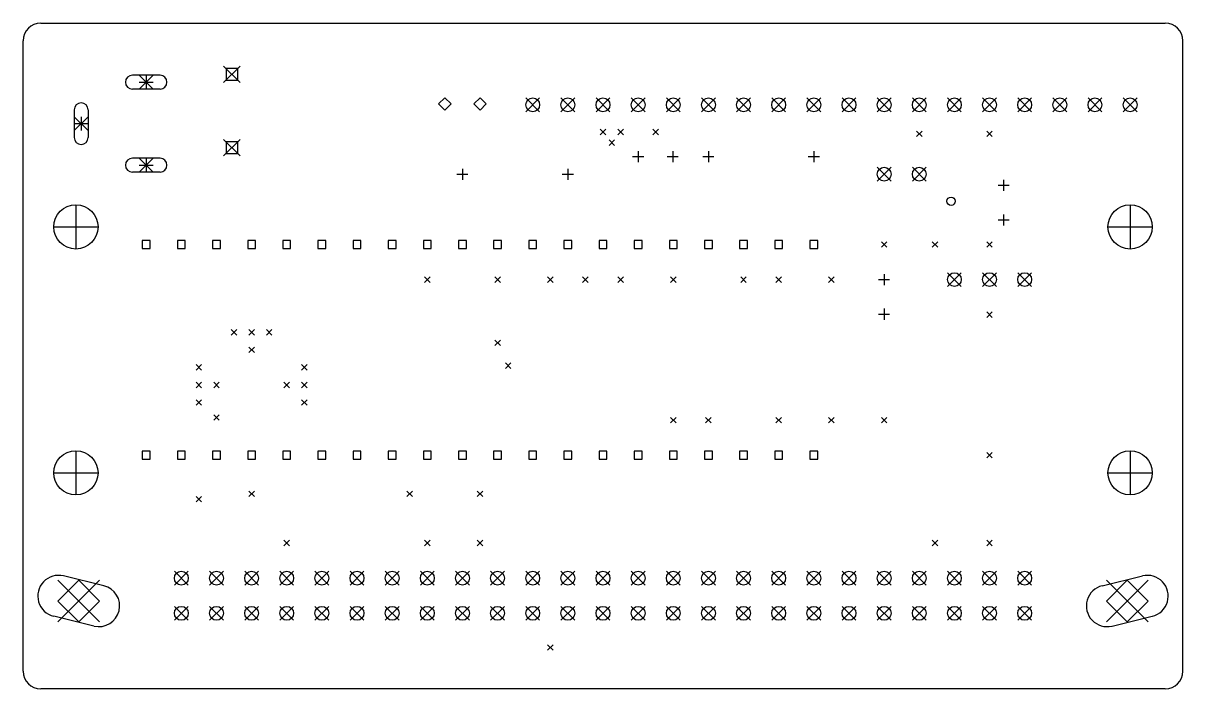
# Model space of a CAD drawing. Extents: x 102.2 to 195.4, y -184.4 to -88.1.
# Drawn here: x 105.4 to 189.2, y -136.3 to -88.1 of the extents above; entities that cross this region are included whole.
import ezdxf

# ---------------------------------------------------------------- set-up
doc = ezdxf.new("R2010")
doc.units = 0
doc.header["$MEASUREMENT"] = 0
doc.layers.add('BLACK', color=7, linetype='CONTINUOUS')

msp = doc.modelspace()

# ---------------------------------------------------------------- linework, layer by layer
at = {"layer": 'BLACK', "linetype": 'CONTINUOUS'}
for p, q in [((106.68, -88.138), (187.96, -88.138)), ((105.41, -135.001), (105.41, -89.408)), ((189.23, -135.001), (189.23, -89.408)), ((119.9, -91.238), (121.1, -92.438)), ((121.1, -91.238), (119.9, -92.438)), ((115.299, -91.902), (113.301, -91.902)), ((113.8, -91.902), (114.8, -92.903)), ((114.8, -91.902), (113.8, -92.903)), ((114.3, -91.902), (114.3, -92.903)), ((120.924, -91.414), (120.076, -91.414)), ((120.076, -91.414), (120.076, -92.262)), ((120.924, -92.262), (120.924, -91.414)), ((115.299, -92.903), (113.301, -92.903)), ((113.8, -92.403), (114.8, -92.403)), ((120.076, -92.262), (120.924, -92.262)), ((135.89, -93.53), (135.44, -93.98)), ((136.34, -93.98), (135.89, -93.53)), ((138.43, -93.53), (137.98, -93.98)), ((138.88, -93.98), (138.43, -93.53)), ((141.74, -93.543), (142.74, -94.543)), ((142.74, -93.543), (141.74, -94.543)), ((144.28, -93.543), (145.28, -94.543)), ((145.28, -93.543), (144.28, -94.543)), ((146.82, -93.543), (147.82, -94.543)), ((147.82, -93.543), (146.82, -94.543)), ((149.36, -93.543), (150.36, -94.543)), ((150.36, -93.543), (149.36, -94.543)), ((151.9, -93.543), (152.9, -94.543)), ((152.9, -93.543), (151.9, -94.543)), ((154.44, -93.543), (155.44, -94.543)), ((155.44, -93.543), (154.44, -94.543)), ((156.98, -93.543), (157.98, -94.543)), ((157.98, -93.543), (156.98, -94.543)), ((159.52, -93.543), (160.52, -94.543)), ((160.52, -93.543), (159.52, -94.543)), ((162.06, -93.543), (163.06, -94.543)), ((163.06, -93.543), (162.06, -94.543)), ((164.6, -93.543), (165.6, -94.543)), ((165.6, -93.543), (164.6, -94.543)), ((167.14, -93.543), (168.14, -94.543)), ((168.14, -93.543), (167.14, -94.543)), ((169.68, -93.543), (170.68, -94.543)), ((170.68, -93.543), (169.68, -94.543)), ((172.22, -93.543), (173.22, -94.543)), ((173.22, -93.543), (172.22, -94.543)), ((174.76, -93.543), (175.76, -94.543)), ((175.76, -93.543), (174.76, -94.543)), ((177.3, -93.543), (178.3, -94.543)), ((178.3, -93.543), (177.3, -94.543)), ((179.84, -93.543), (180.84, -94.543)), ((180.84, -93.543), (179.84, -94.543)), ((182.38, -93.543), (183.38, -94.543)), ((183.38, -93.543), (182.38, -94.543)), ((184.92, -93.543), (185.92, -94.543)), ((185.92, -93.543), (184.92, -94.543)), ((109.101, -94.403), (109.101, -96.402)), ((110.101, -94.403), (110.101, -96.402)), ((135.44, -93.98), (135.89, -94.43)), ((135.89, -94.43), (136.34, -93.98)), ((137.98, -93.98), (138.43, -94.43)), ((138.43, -94.43), (138.88, -93.98)), ((109.101, -94.902), (110.101, -95.903)), ((110.101, -94.902), (109.101, -95.903)), ((109.101, -95.402), (110.101, -95.402)), ((109.601, -94.902), (109.601, -95.903)), ((147.12, -95.812), (147.52, -96.212)), ((147.52, -95.812), (147.12, -96.212)), ((148.39, -95.812), (148.79, -96.212)), ((148.79, -95.812), (148.39, -96.212)), ((150.93, -95.812), (151.33, -96.212)), ((151.33, -95.812), (150.93, -96.212)), ((169.98, -95.939), (170.38, -96.339)), ((170.38, -95.939), (169.98, -96.339)), ((175.06, -95.939), (175.46, -96.339)), ((175.46, -95.939), (175.06, -96.339)), ((119.9, -96.538), (121.1, -97.738)), ((121.1, -96.538), (119.9, -97.738)), ((120.924, -96.714), (120.076, -96.714)), ((120.076, -96.714), (120.076, -97.562)), ((120.924, -97.562), (120.924, -96.714)), ((147.755, -96.574), (148.155, -96.974)), ((148.155, -96.574), (147.755, -96.974)), ((115.299, -97.902), (113.301, -97.902)), ((113.8, -97.902), (114.8, -98.903)), ((114.8, -97.902), (113.8, -98.903)), ((114.3, -97.902), (114.3, -98.903)), ((120.076, -97.562), (120.924, -97.562)), ((149.46, -97.79), (150.26, -97.79)), ((149.86, -97.39), (149.86, -98.19)), ((151.96, -97.79), (152.76, -97.79)), ((152.36, -97.39), (152.36, -98.19)), ((154.54, -97.79), (155.34, -97.79)), ((154.94, -97.39), (154.94, -98.19)), ((162.16, -97.79), (162.96, -97.79)), ((162.56, -97.39), (162.56, -98.19)), ((115.299, -98.903), (113.301, -98.903)), ((113.8, -98.402), (114.8, -98.402)), ((137.16, -98.66), (137.16, -99.46)), ((144.78, -98.66), (144.78, -99.46)), ((167.14, -98.56), (168.14, -99.56)), ((168.14, -98.56), (167.14, -99.56)), ((169.68, -98.56), (170.68, -99.56)), ((170.68, -98.56), (169.68, -99.56)), ((136.76, -99.06), (137.56, -99.06)), ((144.38, -99.06), (145.18, -99.06)), ((176.276, -99.462), (176.276, -100.262)), ((175.876, -99.862), (176.676, -99.862)), ((109.22, -101.27), (109.22, -104.47)), ((185.42, -101.27), (185.42, -104.47)), ((176.276, -101.962), (176.276, -102.762)), ((107.62, -102.87), (110.82, -102.87)), ((175.876, -102.362), (176.676, -102.362)), ((183.82, -102.87), (187.02, -102.87)), ((114.583, -103.857), (114.017, -103.857)), ((114.017, -103.857), (114.017, -104.423)), ((114.583, -104.423), (114.583, -103.857)), ((117.123, -103.857), (116.557, -103.857)), ((116.557, -103.857), (116.557, -104.423)), ((117.123, -104.423), (117.123, -103.857)), ((119.663, -103.857), (119.097, -103.857)), ((119.097, -103.857), (119.097, -104.423)), ((119.663, -104.423), (119.663, -103.857)), ((122.203, -103.857), (121.637, -103.857)), ((121.637, -103.857), (121.637, -104.423)), ((122.203, -104.423), (122.203, -103.857)), ((124.743, -103.857), (124.177, -103.857)), ((124.177, -103.857), (124.177, -104.423)), ((124.743, -104.423), (124.743, -103.857)), ((127.283, -103.857), (126.717, -103.857)), ((126.717, -103.857), (126.717, -104.423)), ((127.283, -104.423), (127.283, -103.857)), ((129.823, -103.857), (129.257, -103.857)), ((129.257, -103.857), (129.257, -104.423)), ((129.823, -104.423), (129.823, -103.857)), ((132.363, -103.857), (131.797, -103.857)), ((131.797, -103.857), (131.797, -104.423)), ((132.363, -104.423), (132.363, -103.857)), ((134.903, -103.857), (134.337, -103.857)), ((134.337, -103.857), (134.337, -104.423)), ((134.903, -104.423), (134.903, -103.857)), ((137.443, -103.857), (136.877, -103.857)), ((136.877, -103.857), (136.877, -104.423)), ((137.443, -104.423), (137.443, -103.857)), ((139.983, -103.857), (139.417, -103.857)), ((139.417, -103.857), (139.417, -104.423)), ((139.983, -104.423), (139.983, -103.857)), ((142.523, -103.857), (141.957, -103.857)), ((141.957, -103.857), (141.957, -104.423)), ((142.523, -104.423), (142.523, -103.857)), ((145.063, -103.857), (144.497, -103.857)), ((144.497, -103.857), (144.497, -104.423)), ((145.063, -104.423), (145.063, -103.857)), ((147.603, -103.857), (147.037, -103.857)), ((147.037, -103.857), (147.037, -104.423)), ((147.603, -104.423), (147.603, -103.857)), ((150.143, -103.857), (149.577, -103.857)), ((149.577, -103.857), (149.577, -104.423)), ((150.143, -104.423), (150.143, -103.857)), ((152.683, -103.857), (152.117, -103.857)), ((152.117, -103.857), (152.117, -104.423)), ((152.683, -104.423), (152.683, -103.857)), ((155.223, -103.857), (154.657, -103.857)), ((154.657, -103.857), (154.657, -104.423)), ((155.223, -104.423), (155.223, -103.857)), ((157.763, -103.857), (157.197, -103.857)), ((157.197, -103.857), (157.197, -104.423)), ((157.763, -104.423), (157.763, -103.857)), ((160.303, -103.857), (159.737, -103.857)), ((159.737, -103.857), (159.737, -104.423)), ((160.303, -104.423), (160.303, -103.857)), ((162.843, -103.857), (162.277, -103.857)), ((162.277, -103.857), (162.277, -104.423)), ((162.843, -104.423), (162.843, -103.857)), ((114.017, -104.423), (114.583, -104.423)), ((116.557, -104.423), (117.123, -104.423)), ((119.097, -104.423), (119.663, -104.423)), ((121.637, -104.423), (122.203, -104.423)), ((124.177, -104.423), (124.743, -104.423)), ((126.717, -104.423), (127.283, -104.423)), ((129.257, -104.423), (129.823, -104.423)), ((131.797, -104.423), (132.363, -104.423)), ((134.337, -104.423), (134.903, -104.423)), ((136.877, -104.423), (137.443, -104.423)), ((139.417, -104.423), (139.983, -104.423)), ((141.957, -104.423), (142.523, -104.423)), ((144.497, -104.423), (145.063, -104.423)), ((147.037, -104.423), (147.603, -104.423)), ((149.577, -104.423), (150.143, -104.423)), ((152.117, -104.423), (152.683, -104.423)), ((154.657, -104.423), (155.223, -104.423)), ((157.197, -104.423), (157.763, -104.423)), ((159.737, -104.423), (160.303, -104.423)), ((162.277, -104.423), (162.843, -104.423)), ((167.44, -103.94), (167.84, -104.34)), ((167.84, -103.94), (167.44, -104.34)), ((171.123, -103.94), (171.523, -104.34)), ((171.523, -103.94), (171.123, -104.34)), ((175.06, -103.94), (175.46, -104.34)), ((175.46, -103.94), (175.06, -104.34)), ((167.64, -106.28), (167.64, -107.08)), ((172.22, -106.18), (173.22, -107.18)), ((173.22, -106.18), (172.22, -107.18)), ((174.76, -106.18), (175.76, -107.18)), ((175.76, -106.18), (174.76, -107.18)), ((177.3, -106.18), (178.3, -107.18)), ((178.3, -106.18), (177.3, -107.18)), ((134.42, -106.48), (134.82, -106.88)), ((134.82, -106.48), (134.42, -106.88)), ((139.5, -106.48), (139.9, -106.88)), ((139.9, -106.48), (139.5, -106.88)), ((143.31, -106.48), (143.71, -106.88)), ((143.71, -106.48), (143.31, -106.88)), ((145.85, -106.48), (146.25, -106.88)), ((146.25, -106.48), (145.85, -106.88)), ((148.39, -106.48), (148.79, -106.88)), ((148.79, -106.48), (148.39, -106.88)), ((152.2, -106.48), (152.6, -106.88)), ((152.6, -106.48), (152.2, -106.88)), ((157.28, -106.48), (157.68, -106.88)), ((157.68, -106.48), (157.28, -106.88)), ((159.82, -106.48), (160.22, -106.88)), ((160.22, -106.48), (159.82, -106.88)), ((163.63, -106.48), (164.03, -106.88)), ((164.03, -106.48), (163.63, -106.88)), ((167.24, -106.68), (168.04, -106.68)), ((167.64, -108.78), (167.64, -109.58)), ((167.24, -109.18), (168.04, -109.18)), ((175.06, -109.02), (175.46, -109.42)), ((175.46, -109.02), (175.06, -109.42)), ((120.45, -110.29), (120.85, -110.69)), ((120.85, -110.29), (120.45, -110.69)), ((121.72, -110.29), (122.12, -110.69)), ((122.12, -110.29), (121.72, -110.69)), ((122.99, -110.29), (123.39, -110.69)), ((123.39, -110.29), (122.99, -110.69)), ((139.5, -111.052), (139.9, -111.452)), ((139.9, -111.052), (139.5, -111.452)), ((121.72, -111.56), (122.12, -111.96)), ((122.12, -111.56), (121.72, -111.96)), ((117.91, -112.83), (118.31, -113.23)), ((118.31, -112.83), (117.91, -113.23)), ((125.53, -112.83), (125.93, -113.23)), ((125.93, -112.83), (125.53, -113.23)), ((140.262, -112.703), (140.662, -113.103)), ((140.662, -112.703), (140.262, -113.103)), ((117.91, -114.1), (118.31, -114.5)), ((118.31, -114.1), (117.91, -114.5)), ((119.18, -114.1), (119.58, -114.5)), ((119.58, -114.1), (119.18, -114.5)), ((124.26, -114.1), (124.66, -114.5)), ((124.66, -114.1), (124.26, -114.5)), ((125.53, -114.1), (125.93, -114.5)), ((125.93, -114.1), (125.53, -114.5)), ((117.91, -115.37), (118.31, -115.77)), ((118.31, -115.37), (117.91, -115.77)), ((125.53, -115.37), (125.93, -115.77)), ((125.93, -115.37), (125.53, -115.77)), ((119.18, -116.45), (119.58, -116.849)), ((119.58, -116.45), (119.18, -116.849)), ((152.2, -116.64), (152.6, -117.04)), ((152.6, -116.64), (152.2, -117.04)), ((154.74, -116.64), (155.14, -117.04)), ((155.14, -116.64), (154.74, -117.04)), ((159.82, -116.64), (160.22, -117.04)), ((160.22, -116.64), (159.82, -117.04)), ((163.63, -116.64), (164.03, -117.04)), ((164.03, -116.64), (163.63, -117.04)), ((167.44, -116.64), (167.84, -117.04)), ((167.84, -116.64), (167.44, -117.04)), ((109.22, -119.05), (109.22, -122.25)), ((114.583, -119.097), (114.017, -119.097)), ((114.017, -119.097), (114.017, -119.663)), ((114.017, -119.663), (114.583, -119.663)), ((114.583, -119.663), (114.583, -119.097)), ((117.123, -119.097), (116.557, -119.097)), ((116.557, -119.097), (116.557, -119.663)), ((116.557, -119.663), (117.123, -119.663)), ((117.123, -119.663), (117.123, -119.097)), ((119.663, -119.097), (119.097, -119.097)), ((119.097, -119.097), (119.097, -119.663)), ((119.097, -119.663), (119.663, -119.663)), ((119.663, -119.663), (119.663, -119.097)), ((122.203, -119.097), (121.637, -119.097)), ((121.637, -119.097), (121.637, -119.663)), ((121.637, -119.663), (122.203, -119.663)), ((122.203, -119.663), (122.203, -119.097)), ((124.743, -119.097), (124.177, -119.097)), ((124.177, -119.097), (124.177, -119.663)), ((124.177, -119.663), (124.743, -119.663)), ((124.743, -119.663), (124.743, -119.097)), ((127.283, -119.097), (126.717, -119.097)), ((126.717, -119.097), (126.717, -119.663)), ((126.717, -119.663), (127.283, -119.663)), ((127.283, -119.663), (127.283, -119.097)), ((129.823, -119.097), (129.257, -119.097)), ((129.257, -119.097), (129.257, -119.663)), ((129.257, -119.663), (129.823, -119.663)), ((129.823, -119.663), (129.823, -119.097)), ((132.363, -119.097), (131.797, -119.097)), ((131.797, -119.097), (131.797, -119.663)), ((131.797, -119.663), (132.363, -119.663)), ((132.363, -119.663), (132.363, -119.097)), ((134.903, -119.097), (134.337, -119.097)), ((134.337, -119.097), (134.337, -119.663)), ((134.337, -119.663), (134.903, -119.663)), ((134.903, -119.663), (134.903, -119.097)), ((137.443, -119.097), (136.877, -119.097)), ((136.877, -119.097), (136.877, -119.663)), ((136.877, -119.663), (137.443, -119.663)), ((137.443, -119.663), (137.443, -119.097)), ((139.983, -119.097), (139.417, -119.097)), ((139.417, -119.097), (139.417, -119.663)), ((139.417, -119.663), (139.983, -119.663)), ((139.983, -119.663), (139.983, -119.097)), ((142.523, -119.097), (141.957, -119.097)), ((141.957, -119.097), (141.957, -119.663)), ((141.957, -119.663), (142.523, -119.663)), ((142.523, -119.663), (142.523, -119.097)), ((145.063, -119.097), (144.497, -119.097)), ((144.497, -119.097), (144.497, -119.663)), ((144.497, -119.663), (145.063, -119.663)), ((145.063, -119.663), (145.063, -119.097)), ((147.603, -119.097), (147.037, -119.097)), ((147.037, -119.097), (147.037, -119.663)), ((147.037, -119.663), (147.603, -119.663)), ((147.603, -119.663), (147.603, -119.097)), ((150.143, -119.097), (149.577, -119.097)), ((149.577, -119.097), (149.577, -119.663)), ((149.577, -119.663), (150.143, -119.663)), ((150.143, -119.663), (150.143, -119.097)), ((152.683, -119.097), (152.117, -119.097)), ((152.117, -119.097), (152.117, -119.663)), ((152.117, -119.663), (152.683, -119.663)), ((152.683, -119.663), (152.683, -119.097)), ((155.223, -119.097), (154.657, -119.097)), ((154.657, -119.097), (154.657, -119.663)), ((154.657, -119.663), (155.223, -119.663)), ((155.223, -119.663), (155.223, -119.097)), ((157.763, -119.097), (157.197, -119.097)), ((157.197, -119.097), (157.197, -119.663)), ((157.197, -119.663), (157.763, -119.663)), ((157.763, -119.663), (157.763, -119.097)), ((160.303, -119.097), (159.737, -119.097)), ((159.737, -119.097), (159.737, -119.663)), ((159.737, -119.663), (160.303, -119.663)), ((160.303, -119.663), (160.303, -119.097)), ((162.843, -119.097), (162.277, -119.097)), ((162.277, -119.097), (162.277, -119.663)), ((162.277, -119.663), (162.843, -119.663)), ((162.843, -119.663), (162.843, -119.097)), ((175.06, -119.18), (175.46, -119.58)), ((175.46, -119.18), (175.06, -119.58)), ((185.42, -119.05), (185.42, -122.25)), ((107.62, -120.65), (110.82, -120.65)), ((183.82, -120.65), (187.02, -120.65)), ((117.91, -122.355), (118.31, -122.755)), ((118.31, -122.355), (117.91, -122.755)), ((121.72, -121.974), (122.12, -122.374)), ((122.12, -121.974), (121.72, -122.374)), ((133.15, -121.974), (133.55, -122.374)), ((133.55, -121.974), (133.15, -122.374)), ((138.23, -121.974), (138.63, -122.374)), ((138.63, -121.974), (138.23, -122.374)), ((124.26, -125.53), (124.66, -125.93)), ((124.66, -125.53), (124.26, -125.93)), ((134.42, -125.53), (134.82, -125.93)), ((134.82, -125.53), (134.42, -125.93)), ((138.23, -125.53), (138.63, -125.93)), ((138.63, -125.53), (138.23, -125.93)), ((171.123, -125.53), (171.523, -125.93)), ((171.523, -125.53), (171.123, -125.93)), ((175.06, -125.53), (175.46, -125.93)), ((175.46, -125.53), (175.06, -125.93)), ((111.234, -128.816), (108.318, -128.11)), ((116.34, -127.77), (117.34, -128.77)), ((117.34, -127.77), (116.34, -128.77)), ((118.88, -127.77), (119.88, -128.77)), ((119.88, -127.77), (118.88, -128.77)), ((121.42, -127.77), (122.42, -128.77)), ((122.42, -127.77), (121.42, -128.77)), ((123.96, -127.77), (124.96, -128.77)), ((124.96, -127.77), (123.96, -128.77)), ((126.5, -127.77), (127.5, -128.77)), ((127.5, -127.77), (126.5, -128.77)), ((129.04, -127.77), (130.04, -128.77)), ((130.04, -127.77), (129.04, -128.77)), ((131.58, -127.77), (132.58, -128.77)), ((132.58, -127.77), (131.58, -128.77)), ((134.12, -127.77), (135.12, -128.77)), ((135.12, -127.77), (134.12, -128.77)), ((136.66, -127.77), (137.66, -128.77)), ((137.66, -127.77), (136.66, -128.77)), ((139.2, -127.77), (140.2, -128.77)), ((140.2, -127.77), (139.2, -128.77)), ((141.74, -127.77), (142.74, -128.77)), ((142.74, -127.77), (141.74, -128.77)), ((144.28, -127.77), (145.28, -128.77)), ((145.28, -127.77), (144.28, -128.77)), ((146.82, -127.77), (147.82, -128.77)), ((147.82, -127.77), (146.82, -128.77)), ((149.36, -127.77), (150.36, -128.77)), ((150.36, -127.77), (149.36, -128.77)), ((151.9, -127.77), (152.9, -128.77)), ((152.9, -127.77), (151.9, -128.77)), ((154.44, -127.77), (155.44, -128.77)), ((155.44, -127.77), (154.44, -128.77)), ((156.98, -127.77), (157.98, -128.77)), ((157.98, -127.77), (156.98, -128.77)), ((159.52, -127.77), (160.52, -128.77)), ((160.52, -127.77), (159.52, -128.77)), ((162.06, -127.77), (163.06, -128.77)), ((163.06, -127.77), (162.06, -128.77)), ((164.6, -127.77), (165.6, -128.77)), ((165.6, -127.77), (164.6, -128.77)), ((167.14, -127.77), (168.14, -128.77)), ((168.14, -127.77), (167.14, -128.77)), ((169.68, -127.77), (170.68, -128.77)), ((170.68, -127.77), (169.68, -128.77)), ((172.22, -127.77), (173.22, -128.77)), ((173.22, -127.77), (172.22, -128.77)), ((174.76, -127.77), (175.76, -128.77)), ((175.76, -127.77), (174.76, -128.77)), ((177.3, -127.77), (178.3, -128.77)), ((178.3, -127.77), (177.3, -128.77)), ((183.406, -128.816), (186.322, -128.11)), ((107.923, -128.421), (110.923, -131.421)), ((110.923, -128.421), (107.923, -131.421)), ((109.423, -128.421), (107.923, -129.921)), ((110.923, -129.921), (109.423, -128.421)), ((183.717, -128.421), (186.717, -131.421)), ((186.717, -128.421), (183.717, -131.421)), ((185.217, -128.421), (183.717, -129.921)), ((186.717, -129.921), (185.217, -128.421)), ((107.923, -129.921), (109.423, -131.421)), ((109.423, -131.421), (110.923, -129.921)), ((183.717, -129.921), (185.217, -131.421)), ((185.217, -131.421), (186.717, -129.921)), ((116.34, -130.31), (117.34, -131.31)), ((117.34, -130.31), (116.34, -131.31)), ((118.88, -130.31), (119.88, -131.31)), ((119.88, -130.31), (118.88, -131.31)), ((121.42, -130.31), (122.42, -131.31)), ((122.42, -130.31), (121.42, -131.31)), ((123.96, -130.31), (124.96, -131.31)), ((124.96, -130.31), (123.96, -131.31)), ((126.5, -130.31), (127.5, -131.31)), ((127.5, -130.31), (126.5, -131.31)), ((129.04, -130.31), (130.04, -131.31)), ((130.04, -130.31), (129.04, -131.31)), ((131.58, -130.31), (132.58, -131.31)), ((132.58, -130.31), (131.58, -131.31)), ((134.12, -130.31), (135.12, -131.31)), ((135.12, -130.31), (134.12, -131.31)), ((136.66, -130.31), (137.66, -131.31)), ((137.66, -130.31), (136.66, -131.31)), ((139.2, -130.31), (140.2, -131.31)), ((140.2, -130.31), (139.2, -131.31)), ((141.74, -130.31), (142.74, -131.31)), ((142.74, -130.31), (141.74, -131.31)), ((144.28, -130.31), (145.28, -131.31)), ((145.28, -130.31), (144.28, -131.31)), ((146.82, -130.31), (147.82, -131.31)), ((147.82, -130.31), (146.82, -131.31)), ((149.36, -130.31), (150.36, -131.31)), ((150.36, -130.31), (149.36, -131.31)), ((151.9, -130.31), (152.9, -131.31)), ((152.9, -130.31), (151.9, -131.31)), ((154.44, -130.31), (155.44, -131.31)), ((155.44, -130.31), (154.44, -131.31)), ((156.98, -130.31), (157.98, -131.31)), ((157.98, -130.31), (156.98, -131.31)), ((159.52, -130.31), (160.52, -131.31)), ((160.52, -130.31), (159.52, -131.31)), ((162.06, -130.31), (163.06, -131.31)), ((163.06, -130.31), (162.06, -131.31)), ((164.6, -130.31), (165.6, -131.31)), ((165.6, -130.31), (164.6, -131.31)), ((167.14, -130.31), (168.14, -131.31)), ((168.14, -130.31), (167.14, -131.31)), ((169.68, -130.31), (170.68, -131.31)), ((170.68, -130.31), (169.68, -131.31)), ((172.22, -130.31), (173.22, -131.31)), ((173.22, -130.31), (172.22, -131.31)), ((174.76, -130.31), (175.76, -131.31)), ((175.76, -130.31), (174.76, -131.31)), ((177.3, -130.31), (178.3, -131.31)), ((178.3, -130.31), (177.3, -131.31)), ((110.528, -131.732), (107.613, -131.026)), ((184.112, -131.732), (187.027, -131.026)), ((143.31, -133.087), (143.71, -133.487)), ((143.71, -133.087), (143.31, -133.487)), ((187.96, -136.271), (106.68, -136.271))]:
    msp.add_line(p, q, dxfattribs=at)
at = {"layer": 'BLACK'}
for centre, radius in [((142.24, -94.043), 0.5), ((144.78, -94.043), 0.5), ((147.32, -94.043), 0.5), ((149.86, -94.043), 0.5), ((152.4, -94.043), 0.5), ((154.94, -94.043), 0.5), ((157.48, -94.043), 0.5), ((160.02, -94.043), 0.5), ((162.56, -94.043), 0.5), ((165.1, -94.043), 0.5), ((167.64, -94.043), 0.5), ((170.18, -94.043), 0.5), ((172.72, -94.043), 0.5), ((175.26, -94.043), 0.5), ((177.8, -94.043), 0.5), ((180.34, -94.043), 0.5), ((182.88, -94.043), 0.5), ((185.42, -94.043), 0.5), ((167.64, -99.06), 0.5), ((170.18, -99.06), 0.5), ((109.22, -102.87), 1.6), ((172.479, -101.012), 0.3), ((185.42, -102.87), 1.6), ((172.72, -106.68), 0.5), ((175.26, -106.68), 0.5), ((177.8, -106.68), 0.5), ((109.22, -120.65), 1.6), ((185.42, -120.65), 1.6), ((116.84, -128.27), 0.5), ((119.38, -128.27), 0.5), ((121.92, -128.27), 0.5), ((124.46, -128.27), 0.5), ((127, -128.27), 0.5), ((129.54, -128.27), 0.5), ((132.08, -128.27), 0.5), ((134.62, -128.27), 0.5), ((137.16, -128.27), 0.5), ((139.7, -128.27), 0.5), ((142.24, -128.27), 0.5), ((144.78, -128.27), 0.5), ((147.32, -128.27), 0.5), ((149.86, -128.27), 0.5), ((152.4, -128.27), 0.5), ((154.94, -128.27), 0.5), ((157.48, -128.27), 0.5), ((160.02, -128.27), 0.5), ((162.56, -128.27), 0.5), ((165.1, -128.27), 0.5), ((167.64, -128.27), 0.5), ((170.18, -128.27), 0.5), ((172.72, -128.27), 0.5), ((175.26, -128.27), 0.5), ((177.8, -128.27), 0.5), ((116.84, -130.81), 0.5), ((119.38, -130.81), 0.5), ((121.92, -130.81), 0.5), ((124.46, -130.81), 0.5), ((127, -130.81), 0.5), ((129.54, -130.81), 0.5), ((132.08, -130.81), 0.5), ((134.62, -130.81), 0.5), ((137.16, -130.81), 0.5), ((139.7, -130.81), 0.5), ((142.24, -130.81), 0.5), ((144.78, -130.81), 0.5), ((147.32, -130.81), 0.5), ((149.86, -130.81), 0.5), ((152.4, -130.81), 0.5), ((154.94, -130.81), 0.5), ((157.48, -130.81), 0.5), ((160.02, -130.81), 0.5), ((162.56, -130.81), 0.5), ((165.1, -130.81), 0.5), ((167.64, -130.81), 0.5), ((170.18, -130.81), 0.5), ((172.72, -130.81), 0.5), ((175.26, -130.81), 0.5), ((177.8, -130.81), 0.5)]:
    msp.add_circle(centre, radius, dxfattribs=at)
for centre, radius, start, end in [((106.68, -89.408), 1.27, 90, 180), ((187.96, -89.408), 1.27, 0, 90), ((113.301, -92.403), 0.5, 450, 630), ((115.299, -92.403), 0.5, 270, 450), ((109.601, -94.403), 0.5, 0, 180), ((109.601, -96.402), 0.5, 180, 360), ((113.301, -98.402), 0.5, 450, 630), ((115.299, -98.402), 0.5, 270, 450), ((107.965, -129.568), 1.5, 436.4, 616.4), ((186.675, -129.568), 1.5, 283.6, 463.6), ((110.881, -130.274), 1.5, 256.4, 436.4), ((183.759, -130.274), 1.5, 103.6, 283.6), ((106.68, -135.001), 1.27, -180, -90), ((187.96, -135.001), 1.27, -90, 0)]:
    msp.add_arc(centre, radius, start, end, dxfattribs=at)

doc.saveas('drawing.dxf')
